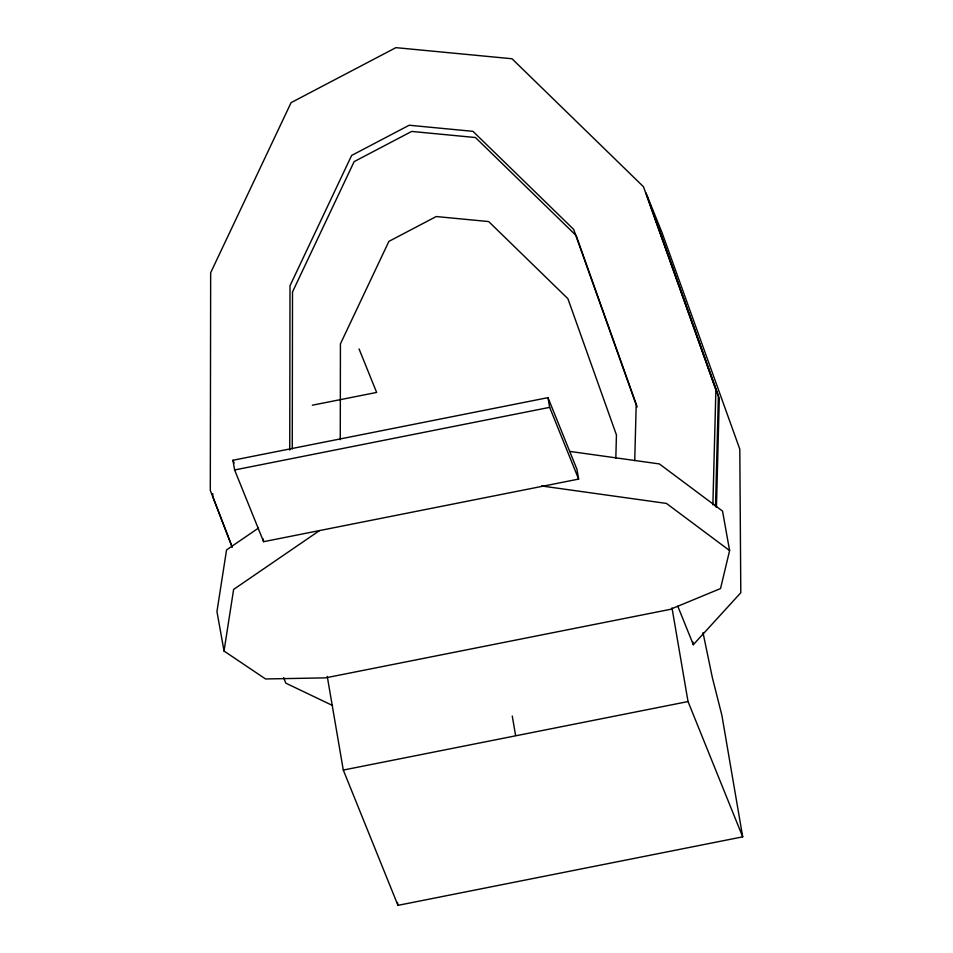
<?xml version="1.0" encoding="UTF-8"?>
<svg xmlns="http://www.w3.org/2000/svg" width="953" height="953" viewBox="0 0 953 953"><rect width="100%" height="100%" fill="white"/><g stroke="black" fill="none" stroke-linecap="round" stroke-linejoin="round"><path stroke-width="1.43" d="M212.817 493.666L212.805 496.62L232.246 547.046M289.748 450.066L290.01 285.745L351.633 155.446L409.182 125.236L472.95 131.335L573.658 229.387L636.187 404.906L634.734 460.633M292.261 448.851L292.511 291.94L354.135 161.629L411.684 131.431L475.452 137.53L576.16 235.57L637.2 406.919M340.269 439.714L340.424 343.878L388.895 241.383L436.224 216.545L488.675 221.561L567.893 298.682L616.436 434.949L615.829 458.286M712.88 504.864L715.882 389.98L643.478 186.74L512.011 58.752L395.9 47.65L291.094 102.638L210.661 272.737L210.303 490.438L232.02 546.867M715.5 506.627L718.383 396.162L645.979 192.923M716.442 507.401L719.289 398.402L646.884 195.162L662.037 232.663L739.802 449.173L740.791 592.742L693.331 644.681L677.786 606.203M569.727 451.4L659.369 463.932L722.529 511.082L729.605 550.572L720.528 588.561L670.257 609.372L325.521 677.869L265.542 678.965L224.026 651.03L233.628 589.419L319.386 530.69M258.406 528.117L226.552 549.929L216.95 611.54L224.026 651.03M343.294 770.06L688.03 701.563L742.697 836.853L397.961 905.35L343.294 770.06L327.26 676.392M312.346 405.204L376.638 392.433L359.067 348.953M232.961 460.251L547.987 397.651L576.97 469.388L578.626 479.097L263.6 541.685L234.617 469.96L232.961 460.251L234.069 463.015M234.617 469.96L549.655 407.36L578.626 479.097M541.53 485.959L666.445 503.422L729.605 550.572M332.561 705.506L285.805 683.146L283.684 677.643M703.016 632.673L712.391 677.797L721.897 715.381L742.697 836.853M692.771 641.798L693.331 644.681M671.996 607.895L688.03 701.563M547.987 397.651L549.655 407.36M512.273 716.025L515.597 735.442M397.461 902.42L397.961 905.35M263.123 538.91L263.6 541.685"/></g></svg>
